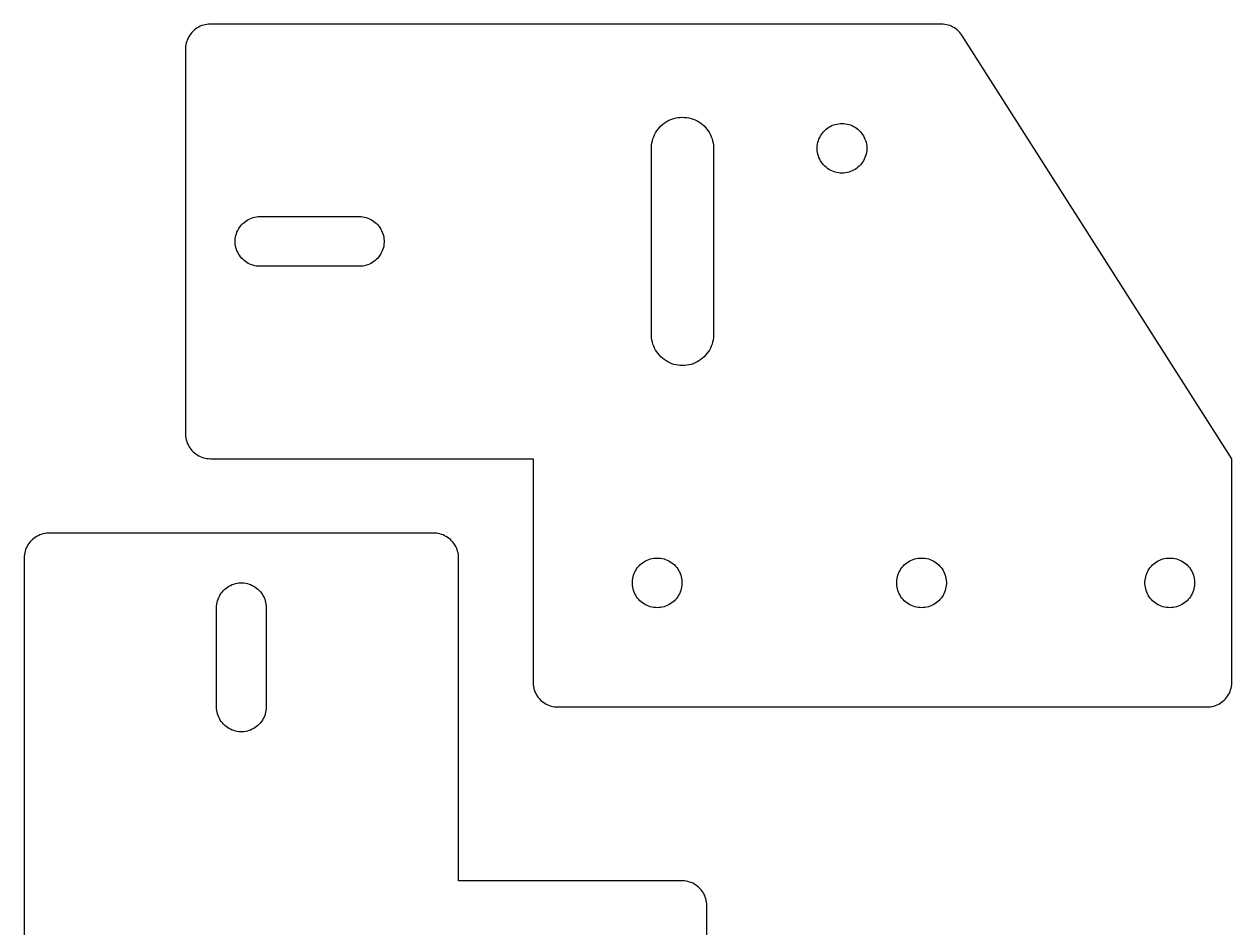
# Model space of a CAD drawing. Header units: metres. Extents: x 5 to 310, y 5 to 324.
# Drawn here: x 72 to 169.3, y 236.7 to 309.5 of the extents above; entities that cross this region are included whole.
import ezdxf

# ---------------------------------------------------------------- set-up
doc = ezdxf.new("R2010")
doc.units = ezdxf.units.M

msp = doc.modelspace()

# ---------------------------------------------------------------- linework, layer by layer
for p, q in [((86.4487, 309.423), (86.316, 309.379)), ((86.5842, 309.456), (86.4487, 309.423)), ((86.7217, 309.481), (86.5842, 309.456)), ((86.8605, 309.495), (86.7217, 309.481)), ((87, 309.5), (86.8605, 309.495)), ((145.89, 309.5), (87, 309.5)), ((146.03, 309.495), (145.89, 309.5)), ((146.168, 309.481), (146.03, 309.495)), ((146.306, 309.456), (146.168, 309.481)), ((146.441, 309.423), (146.306, 309.456)), ((146.574, 309.379), (146.441, 309.423)), ((85.268, 308.5), (85.2024, 308.377)), ((85.3419, 308.618), (85.268, 308.5)), ((85.424, 308.731), (85.3419, 308.618)), ((85.5137, 308.838), (85.424, 308.731)), ((85.6107, 308.939), (85.5137, 308.838)), ((85.7144, 309.032), (85.6107, 308.939)), ((85.8244, 309.118), (85.7144, 309.032)), ((85.9402, 309.196), (85.8244, 309.118)), ((86.0611, 309.266), (85.9402, 309.196)), ((86.1865, 309.327), (86.0611, 309.266)), ((86.316, 309.379), (86.1865, 309.327)), ((146.703, 309.327), (146.574, 309.379)), ((146.829, 309.266), (146.703, 309.327)), ((146.95, 309.196), (146.829, 309.266)), ((147.066, 309.118), (146.95, 309.196)), ((147.176, 309.032), (147.066, 309.118)), ((147.279, 308.939), (147.176, 309.032)), ((147.376, 308.838), (147.279, 308.939)), ((147.466, 308.731), (147.376, 308.838)), ((147.548, 308.618), (147.466, 308.731)), ((169.3, 274.5), (147.548, 308.618)), ((85.011, 307.709), (85.0012, 307.57)), ((85.0012, 307.57), (85.0012, 276.43)), ((85.0304, 307.847), (85.011, 307.709)), ((85.0594, 307.984), (85.0304, 307.847)), ((85.0979, 308.118), (85.0594, 307.984)), ((85.1456, 308.249), (85.0979, 308.118)), ((85.2024, 308.377), (85.1456, 308.249)), ((123.715, 301.62), (123.866, 301.707)), ((123.866, 301.707), (124.023, 301.784)), ((124.023, 301.784), (124.185, 301.849)), ((124.185, 301.849), (124.351, 301.903)), ((124.351, 301.903), (124.52, 301.945)), ((124.52, 301.945), (124.692, 301.976)), ((124.692, 301.976), (124.866, 301.994)), ((124.866, 301.994), (125.04, 302)), ((125.04, 302), (125.214, 301.994)), ((125.214, 301.994), (125.388, 301.976)), ((125.388, 301.976), (125.56, 301.945)), ((125.56, 301.945), (125.729, 301.903)), ((125.729, 301.903), (125.895, 301.849)), ((125.895, 301.849), (126.057, 301.784)), ((126.057, 301.784), (126.214, 301.707)), ((126.214, 301.707), (126.365, 301.62)), ((122.793, 300.596), (122.875, 300.75)), ((122.875, 300.75), (122.967, 300.898)), ((122.967, 300.898), (123.07, 301.039)), ((123.07, 301.039), (123.182, 301.173)), ((123.182, 301.173), (123.303, 301.298)), ((123.303, 301.298), (123.433, 301.415)), ((123.433, 301.415), (123.571, 301.523)), ((123.571, 301.523), (123.715, 301.62)), ((126.365, 301.62), (126.509, 301.523)), ((126.509, 301.523), (126.647, 301.415)), ((126.647, 301.415), (126.777, 301.298)), ((126.777, 301.298), (126.898, 301.173)), ((126.898, 301.173), (127.01, 301.039)), ((127.01, 301.039), (127.113, 300.898)), ((127.113, 300.898), (127.205, 300.75)), ((127.205, 300.75), (127.287, 300.596)), ((136.232, 300.618), (136.314, 300.731)), ((136.314, 300.731), (136.404, 300.838)), ((136.404, 300.838), (136.501, 300.939)), ((136.501, 300.939), (136.604, 301.032)), ((136.604, 301.032), (136.714, 301.118)), ((136.714, 301.118), (136.83, 301.196)), ((136.83, 301.196), (136.951, 301.266)), ((136.951, 301.266), (137.077, 301.327)), ((137.077, 301.327), (137.206, 301.379)), ((137.206, 301.379), (137.339, 301.423)), ((137.339, 301.423), (137.474, 301.456)), ((137.474, 301.456), (137.612, 301.481)), ((137.612, 301.481), (137.75, 301.495)), ((137.75, 301.495), (137.89, 301.5)), ((137.89, 301.5), (138.03, 301.495)), ((138.03, 301.495), (138.168, 301.481)), ((138.168, 301.481), (138.306, 301.456)), ((138.306, 301.456), (138.441, 301.423)), ((138.441, 301.423), (138.574, 301.379)), ((138.574, 301.379), (138.703, 301.327)), ((138.703, 301.327), (138.829, 301.266)), ((138.829, 301.266), (138.95, 301.196)), ((138.95, 301.196), (139.066, 301.118)), ((139.066, 301.118), (139.176, 301.032)), ((139.176, 301.032), (139.279, 300.939)), ((139.279, 300.939), (139.376, 300.838)), ((139.376, 300.838), (139.466, 300.731)), ((139.466, 300.731), (139.548, 300.618)), ((122.542, 299.587), (122.554, 299.761)), ((122.554, 299.761), (122.578, 299.934)), ((122.578, 299.934), (122.614, 300.105)), ((122.614, 300.105), (122.662, 300.273)), ((122.662, 300.273), (122.722, 300.437)), ((122.722, 300.437), (122.793, 300.596)), ((127.287, 300.596), (127.358, 300.437)), ((127.358, 300.437), (127.418, 300.273)), ((127.418, 300.273), (127.466, 300.105)), ((127.466, 300.105), (127.502, 299.934)), ((127.502, 299.934), (127.526, 299.761)), ((127.526, 299.761), (127.538, 299.587)), ((135.891, 299.57), (135.901, 299.709)), ((135.901, 299.709), (135.92, 299.847)), ((135.92, 299.847), (135.949, 299.984)), ((135.949, 299.984), (135.988, 300.118)), ((135.988, 300.118), (136.036, 300.249)), ((136.036, 300.249), (136.092, 300.377)), ((136.092, 300.377), (136.158, 300.5)), ((136.158, 300.5), (136.232, 300.618)), ((139.548, 300.618), (139.622, 300.5)), ((139.622, 300.5), (139.688, 300.377)), ((139.688, 300.377), (139.744, 300.249)), ((139.744, 300.249), (139.792, 300.118)), ((139.792, 300.118), (139.831, 299.984)), ((139.831, 299.984), (139.86, 299.847)), ((139.86, 299.847), (139.879, 299.709)), ((139.879, 299.709), (139.889, 299.57)), ((122.542, 284.413), (122.542, 299.587)), ((127.538, 299.587), (127.538, 284.413)), ((135.891, 299.43), (135.891, 299.57)), ((135.901, 299.291), (135.891, 299.43)), ((135.92, 299.153), (135.901, 299.291)), ((135.949, 299.016), (135.92, 299.153)), ((135.988, 298.882), (135.949, 299.016)), ((136.036, 298.751), (135.988, 298.882)), ((136.092, 298.623), (136.036, 298.751)), ((139.744, 298.751), (139.688, 298.623)), ((139.792, 298.882), (139.744, 298.751)), ((139.831, 299.016), (139.792, 298.882)), ((139.86, 299.153), (139.831, 299.016)), ((139.879, 299.291), (139.86, 299.153)), ((139.889, 299.43), (139.879, 299.291)), ((139.889, 299.57), (139.889, 299.43)), ((136.158, 298.5), (136.092, 298.623)), ((136.232, 298.382), (136.158, 298.5)), ((136.314, 298.269), (136.232, 298.382)), ((136.404, 298.162), (136.314, 298.269)), ((136.501, 298.061), (136.404, 298.162)), ((136.604, 297.968), (136.501, 298.061)), ((136.714, 297.882), (136.604, 297.968)), ((136.83, 297.804), (136.714, 297.882)), ((136.951, 297.734), (136.83, 297.804)), ((138.95, 297.804), (138.829, 297.734)), ((139.066, 297.882), (138.95, 297.804)), ((139.176, 297.968), (139.066, 297.882)), ((139.279, 298.061), (139.176, 297.968)), ((139.376, 298.162), (139.279, 298.061)), ((139.466, 298.269), (139.376, 298.162)), ((139.548, 298.382), (139.466, 298.269)), ((139.622, 298.5), (139.548, 298.382)), ((139.688, 298.623), (139.622, 298.5)), ((137.077, 297.673), (136.951, 297.734)), ((137.206, 297.621), (137.077, 297.673)), ((137.339, 297.577), (137.206, 297.621)), ((137.474, 297.544), (137.339, 297.577)), ((137.612, 297.519), (137.474, 297.544)), ((137.75, 297.505), (137.612, 297.519)), ((137.89, 297.5), (137.75, 297.505)), ((138.03, 297.505), (137.89, 297.5)), ((138.168, 297.519), (138.03, 297.505)), ((138.306, 297.544), (138.168, 297.519)), ((138.441, 297.577), (138.306, 297.544)), ((138.574, 297.621), (138.441, 297.577)), ((138.703, 297.673), (138.574, 297.621)), ((138.829, 297.734), (138.703, 297.673)), ((90.1865, 293.827), (90.316, 293.879)), ((90.316, 293.879), (90.4487, 293.923)), ((90.4487, 293.923), (90.5842, 293.956)), ((90.5842, 293.956), (90.7217, 293.981)), ((90.7217, 293.981), (90.8605, 293.995)), ((90.8605, 293.995), (91, 294)), ((91, 294), (99, 294)), ((99, 294), (99.1395, 293.995)), ((99.1395, 293.995), (99.2784, 293.981)), ((99.2784, 293.981), (99.4158, 293.956)), ((99.4158, 293.956), (99.5513, 293.923)), ((99.5513, 293.923), (99.6841, 293.879)), ((99.6841, 293.879), (99.8135, 293.827)), ((89.1456, 292.749), (89.2024, 292.877)), ((89.2024, 292.877), (89.268, 293)), ((89.268, 293), (89.3419, 293.118)), ((89.3419, 293.118), (89.424, 293.231)), ((89.424, 293.231), (89.5137, 293.338)), ((89.5137, 293.338), (89.6107, 293.439)), ((89.6107, 293.439), (89.7144, 293.532)), ((89.7144, 293.532), (89.8244, 293.618)), ((89.8244, 293.618), (89.9402, 293.696)), ((89.9402, 293.696), (90.0611, 293.766)), ((90.0611, 293.766), (90.1865, 293.827)), ((99.8135, 293.827), (99.9389, 293.766)), ((99.9389, 293.766), (100.06, 293.696)), ((100.06, 293.696), (100.176, 293.618)), ((100.176, 293.618), (100.286, 293.532)), ((100.286, 293.532), (100.389, 293.439)), ((100.389, 293.439), (100.486, 293.338)), ((100.486, 293.338), (100.576, 293.231)), ((100.576, 293.231), (100.658, 293.118)), ((100.658, 293.118), (100.732, 293)), ((100.732, 293), (100.798, 292.877)), ((100.798, 292.877), (100.854, 292.749)), ((89.0012, 292.07), (89.011, 292.209)), ((89.0012, 291.93), (89.0012, 292.07)), ((89.011, 291.791), (89.0012, 291.93)), ((89.011, 292.209), (89.0304, 292.347)), ((89.0304, 292.347), (89.0594, 292.484)), ((89.0594, 292.484), (89.0979, 292.618)), ((89.0979, 292.618), (89.1456, 292.749)), ((100.854, 292.749), (100.902, 292.618)), ((100.902, 292.618), (100.941, 292.484)), ((100.941, 292.484), (100.97, 292.347)), ((100.97, 292.347), (100.989, 292.209)), ((100.989, 292.209), (100.999, 292.07)), ((100.999, 291.93), (100.989, 291.791)), ((100.999, 292.07), (100.999, 291.93)), ((89.0304, 291.653), (89.011, 291.791)), ((89.0594, 291.516), (89.0304, 291.653)), ((89.0979, 291.382), (89.0594, 291.516)), ((89.1456, 291.251), (89.0979, 291.382)), ((89.2024, 291.123), (89.1456, 291.251)), ((89.268, 291), (89.2024, 291.123)), ((89.3419, 290.882), (89.268, 291)), ((100.732, 291), (100.658, 290.882)), ((100.798, 291.123), (100.732, 291)), ((100.854, 291.251), (100.798, 291.123)), ((100.902, 291.382), (100.854, 291.251)), ((100.941, 291.516), (100.902, 291.382)), ((100.97, 291.653), (100.941, 291.516)), ((100.989, 291.791), (100.97, 291.653)), ((89.424, 290.769), (89.3419, 290.882)), ((89.5137, 290.662), (89.424, 290.769)), ((89.6107, 290.561), (89.5137, 290.662)), ((89.7144, 290.468), (89.6107, 290.561)), ((89.8244, 290.382), (89.7144, 290.468)), ((89.9402, 290.304), (89.8244, 290.382)), ((90.0611, 290.234), (89.9402, 290.304)), ((90.1865, 290.173), (90.0611, 290.234)), ((90.316, 290.121), (90.1865, 290.173)), ((90.4487, 290.077), (90.316, 290.121)), ((90.5842, 290.044), (90.4487, 290.077)), ((90.7217, 290.019), (90.5842, 290.044)), ((90.8605, 290.005), (90.7217, 290.019)), ((91, 290), (90.8605, 290.005)), ((99, 290), (91, 290)), ((99.1395, 290.005), (99, 290)), ((99.2784, 290.019), (99.1395, 290.005)), ((99.4158, 290.044), (99.2784, 290.019)), ((99.5513, 290.077), (99.4158, 290.044)), ((99.6841, 290.121), (99.5513, 290.077)), ((99.8135, 290.173), (99.6841, 290.121)), ((99.9389, 290.234), (99.8135, 290.173)), ((100.06, 290.304), (99.9389, 290.234)), ((100.176, 290.382), (100.06, 290.304)), ((100.286, 290.468), (100.176, 290.382)), ((100.389, 290.561), (100.286, 290.468)), ((100.486, 290.662), (100.389, 290.561)), ((100.576, 290.769), (100.486, 290.662)), ((100.658, 290.882), (100.576, 290.769)), ((122.554, 284.239), (122.542, 284.413)), ((122.578, 284.066), (122.554, 284.239)), ((127.526, 284.239), (127.502, 284.066)), ((127.538, 284.413), (127.526, 284.239)), ((122.614, 283.895), (122.578, 284.066)), ((122.662, 283.727), (122.614, 283.895)), ((122.722, 283.563), (122.662, 283.727)), ((122.793, 283.404), (122.722, 283.563)), ((122.875, 283.25), (122.793, 283.404)), ((122.967, 283.102), (122.875, 283.25)), ((127.205, 283.25), (127.113, 283.102)), ((127.287, 283.404), (127.205, 283.25)), ((127.358, 283.563), (127.287, 283.404)), ((127.418, 283.727), (127.358, 283.563)), ((127.466, 283.895), (127.418, 283.727)), ((127.502, 284.066), (127.466, 283.895)), ((123.07, 282.961), (122.967, 283.102)), ((123.182, 282.827), (123.07, 282.961)), ((123.303, 282.702), (123.182, 282.827)), ((123.433, 282.585), (123.303, 282.702)), ((123.571, 282.477), (123.433, 282.585)), ((123.715, 282.38), (123.571, 282.477)), ((123.866, 282.293), (123.715, 282.38)), ((124.023, 282.216), (123.866, 282.293)), ((124.185, 282.151), (124.023, 282.216)), ((126.057, 282.216), (125.895, 282.151)), ((126.214, 282.293), (126.057, 282.216)), ((126.365, 282.38), (126.214, 282.293)), ((126.509, 282.477), (126.365, 282.38)), ((126.647, 282.585), (126.509, 282.477)), ((126.777, 282.702), (126.647, 282.585)), ((126.898, 282.827), (126.777, 282.702)), ((127.01, 282.961), (126.898, 282.827)), ((127.113, 283.102), (127.01, 282.961)), ((124.351, 282.097), (124.185, 282.151)), ((124.52, 282.055), (124.351, 282.097)), ((124.692, 282.024), (124.52, 282.055)), ((124.866, 282.006), (124.692, 282.024)), ((125.04, 282), (124.866, 282.006)), ((125.214, 282.006), (125.04, 282)), ((125.388, 282.024), (125.214, 282.006)), ((125.56, 282.055), (125.388, 282.024)), ((125.729, 282.097), (125.56, 282.055)), ((125.895, 282.151), (125.729, 282.097)), ((85.0012, 276.43), (85.011, 276.291)), ((85.011, 276.291), (85.0304, 276.153)), ((85.0304, 276.153), (85.0594, 276.016)), ((85.0594, 276.016), (85.0979, 275.882)), ((85.0979, 275.882), (85.1456, 275.751)), ((85.1456, 275.751), (85.2024, 275.623)), ((85.2024, 275.623), (85.268, 275.5)), ((85.268, 275.5), (85.3419, 275.382)), ((85.3419, 275.382), (85.424, 275.269)), ((85.424, 275.269), (85.5137, 275.162)), ((85.5137, 275.162), (85.6107, 275.061)), ((85.6107, 275.061), (85.7144, 274.968)), ((85.7144, 274.968), (85.8244, 274.882)), ((85.8244, 274.882), (85.9402, 274.804)), ((85.9402, 274.804), (86.0611, 274.734)), ((86.0611, 274.734), (86.1865, 274.673)), ((86.1865, 274.673), (86.316, 274.621)), ((86.316, 274.621), (86.4487, 274.577)), ((86.4487, 274.577), (86.5842, 274.544)), ((86.5842, 274.544), (86.7217, 274.519)), ((86.7217, 274.519), (86.8605, 274.505)), ((86.8605, 274.505), (87, 274.5)), ((87, 274.5), (113.001, 274.5)), ((113.001, 274.5), (113.001, 256.43)), ((169.299, 256.43), (169.3, 274.5)), ((72.382, 267.676), (72.3039, 267.56)), ((72.4679, 267.786), (72.382, 267.676)), ((72.5613, 267.889), (72.4679, 267.786)), ((72.6617, 267.986), (72.5613, 267.889)), ((72.7687, 268.076), (72.6617, 267.986)), ((72.8816, 268.158), (72.7687, 268.076)), ((73, 268.232), (72.8816, 268.158)), ((73.1233, 268.298), (73, 268.232)), ((73.2508, 268.354), (73.1233, 268.298)), ((73.382, 268.402), (73.2508, 268.354)), ((73.5162, 268.441), (73.382, 268.402)), ((73.6527, 268.47), (73.5162, 268.441)), ((73.791, 268.489), (73.6527, 268.47)), ((73.9302, 268.499), (73.791, 268.489)), ((105.07, 268.499), (73.9302, 268.499)), ((105.209, 268.489), (105.07, 268.499)), ((105.347, 268.47), (105.209, 268.489)), ((105.484, 268.441), (105.347, 268.47)), ((105.618, 268.402), (105.484, 268.441)), ((105.749, 268.354), (105.618, 268.402)), ((105.877, 268.298), (105.749, 268.354)), ((106, 268.232), (105.877, 268.298)), ((106.118, 268.158), (106, 268.232)), ((106.231, 268.076), (106.118, 268.158)), ((106.338, 267.986), (106.231, 268.076)), ((106.439, 267.889), (106.338, 267.986)), ((106.532, 267.786), (106.439, 267.889)), ((106.618, 267.676), (106.532, 267.786)), ((106.696, 267.56), (106.618, 267.676)), ((72.0049, 266.64), (72, 266.5)), ((72.0195, 266.778), (72.0049, 266.64)), ((72.0437, 266.916), (72.0195, 266.778)), ((72.0775, 267.051), (72.0437, 266.916)), ((72.1206, 267.184), (72.0775, 267.051)), ((72.1729, 267.313), (72.1206, 267.184)), ((72.2341, 267.439), (72.1729, 267.313)), ((72.3039, 267.56), (72.2341, 267.439)), ((106.766, 267.439), (106.696, 267.56)), ((106.827, 267.313), (106.766, 267.439)), ((106.879, 267.184), (106.827, 267.313)), ((106.923, 267.051), (106.879, 267.184)), ((106.956, 266.916), (106.923, 267.051)), ((106.981, 266.778), (106.956, 266.916)), ((106.995, 266.64), (106.981, 266.778)), ((107, 266.5), (106.995, 266.64)), ((72, 266.5), (72, 207.61)), ((107, 240.499), (107, 266.5)), ((121.342, 265.618), (121.424, 265.731)), ((121.424, 265.731), (121.514, 265.838)), ((121.514, 265.838), (121.611, 265.939)), ((121.611, 265.939), (121.714, 266.032)), ((121.714, 266.032), (121.824, 266.118)), ((121.824, 266.118), (121.94, 266.196)), ((121.94, 266.196), (122.061, 266.266)), ((122.061, 266.266), (122.187, 266.327)), ((122.187, 266.327), (122.316, 266.379)), ((122.316, 266.379), (122.449, 266.423)), ((122.449, 266.423), (122.584, 266.456)), ((122.584, 266.456), (122.722, 266.481)), ((122.722, 266.481), (122.86, 266.495)), ((122.86, 266.495), (123, 266.5)), ((123, 266.5), (123.14, 266.495)), ((123.14, 266.495), (123.278, 266.481)), ((123.278, 266.481), (123.416, 266.456)), ((123.416, 266.456), (123.551, 266.423)), ((123.551, 266.423), (123.684, 266.379)), ((123.684, 266.379), (123.813, 266.327)), ((123.813, 266.327), (123.939, 266.266)), ((123.939, 266.266), (124.06, 266.196)), ((124.06, 266.196), (124.176, 266.118)), ((124.176, 266.118), (124.286, 266.032)), ((124.286, 266.032), (124.389, 265.939)), ((124.389, 265.939), (124.486, 265.838)), ((124.486, 265.838), (124.576, 265.731)), ((124.576, 265.731), (124.658, 265.618)), ((142.642, 265.618), (142.724, 265.731)), ((142.724, 265.731), (142.814, 265.838)), ((142.814, 265.838), (142.911, 265.939)), ((142.911, 265.939), (143.014, 266.032)), ((143.014, 266.032), (143.124, 266.118)), ((143.124, 266.118), (143.24, 266.196)), ((143.24, 266.196), (143.361, 266.266)), ((143.361, 266.266), (143.487, 266.327)), ((143.487, 266.327), (143.616, 266.379)), ((143.616, 266.379), (143.749, 266.423)), ((143.749, 266.423), (143.884, 266.456)), ((143.884, 266.456), (144.022, 266.481)), ((144.022, 266.481), (144.16, 266.495)), ((144.16, 266.495), (144.3, 266.5)), ((144.3, 266.5), (144.439, 266.495)), ((144.439, 266.495), (144.578, 266.481)), ((144.578, 266.481), (144.716, 266.456)), ((144.716, 266.456), (144.851, 266.423)), ((144.851, 266.423), (144.984, 266.379)), ((144.984, 266.379), (145.113, 266.327)), ((145.113, 266.327), (145.239, 266.266)), ((145.239, 266.266), (145.36, 266.196)), ((145.36, 266.196), (145.476, 266.118)), ((145.476, 266.118), (145.586, 266.032)), ((145.586, 266.032), (145.689, 265.939)), ((145.689, 265.939), (145.786, 265.838)), ((145.786, 265.838), (145.876, 265.731)), ((145.876, 265.731), (145.958, 265.618)), ((162.642, 265.618), (162.724, 265.731)), ((162.724, 265.731), (162.814, 265.838)), ((162.814, 265.838), (162.911, 265.939)), ((162.911, 265.939), (163.014, 266.032)), ((163.014, 266.032), (163.124, 266.118)), ((163.124, 266.118), (163.24, 266.196)), ((163.24, 266.196), (163.361, 266.266)), ((163.361, 266.266), (163.487, 266.327)), ((163.487, 266.327), (163.616, 266.379)), ((163.616, 266.379), (163.749, 266.423)), ((163.749, 266.423), (163.884, 266.456)), ((163.884, 266.456), (164.022, 266.481)), ((164.022, 266.481), (164.16, 266.495)), ((164.16, 266.495), (164.3, 266.5)), ((164.3, 266.5), (164.439, 266.495)), ((164.439, 266.495), (164.578, 266.481)), ((164.578, 266.481), (164.716, 266.456)), ((164.716, 266.456), (164.851, 266.423)), ((164.851, 266.423), (164.984, 266.379)), ((164.984, 266.379), (165.113, 266.327)), ((165.113, 266.327), (165.239, 266.266)), ((165.239, 266.266), (165.36, 266.196)), ((165.36, 266.196), (165.476, 266.118)), ((165.476, 266.118), (165.586, 266.032)), ((165.586, 266.032), (165.689, 265.939)), ((165.689, 265.939), (165.786, 265.838)), ((165.786, 265.838), (165.876, 265.731)), ((165.876, 265.731), (165.958, 265.618)), ((121.001, 264.57), (121.011, 264.709)), ((121.011, 264.709), (121.03, 264.847)), ((121.03, 264.847), (121.059, 264.984)), ((121.059, 264.984), (121.098, 265.118)), ((121.098, 265.118), (121.146, 265.249)), ((121.146, 265.249), (121.202, 265.377)), ((121.202, 265.377), (121.268, 265.5)), ((121.268, 265.5), (121.342, 265.618)), ((124.658, 265.618), (124.732, 265.5)), ((124.732, 265.5), (124.798, 265.377)), ((124.798, 265.377), (124.854, 265.249)), ((124.854, 265.249), (124.902, 265.118)), ((124.902, 265.118), (124.941, 264.984)), ((124.941, 264.984), (124.97, 264.847)), ((124.97, 264.847), (124.989, 264.709)), ((124.989, 264.709), (124.999, 264.57)), ((142.301, 264.57), (142.311, 264.709)), ((142.311, 264.709), (142.33, 264.847)), ((142.33, 264.847), (142.359, 264.984)), ((142.359, 264.984), (142.398, 265.118)), ((142.398, 265.118), (142.446, 265.249)), ((142.446, 265.249), (142.502, 265.377)), ((142.502, 265.377), (142.568, 265.5)), ((142.568, 265.5), (142.642, 265.618)), ((145.958, 265.618), (146.032, 265.5)), ((146.032, 265.5), (146.098, 265.377)), ((146.098, 265.377), (146.154, 265.249)), ((146.154, 265.249), (146.202, 265.118)), ((146.202, 265.118), (146.241, 264.984)), ((146.241, 264.984), (146.27, 264.847)), ((146.27, 264.847), (146.289, 264.709)), ((146.289, 264.709), (146.299, 264.57)), ((162.301, 264.57), (162.311, 264.709)), ((162.311, 264.709), (162.33, 264.847)), ((162.33, 264.847), (162.359, 264.984)), ((162.359, 264.984), (162.398, 265.118)), ((162.398, 265.118), (162.446, 265.249)), ((162.446, 265.249), (162.502, 265.377)), ((162.502, 265.377), (162.568, 265.5)), ((162.568, 265.5), (162.642, 265.618)), ((165.958, 265.618), (166.032, 265.5)), ((166.032, 265.5), (166.098, 265.377)), ((166.098, 265.377), (166.154, 265.249)), ((166.154, 265.249), (166.202, 265.118)), ((166.202, 265.118), (166.241, 264.984)), ((166.241, 264.984), (166.27, 264.847)), ((166.27, 264.847), (166.289, 264.709)), ((166.289, 264.709), (166.299, 264.57)), ((87.882, 263.676), (87.9679, 263.786)), ((87.9679, 263.786), (88.0613, 263.889)), ((88.0613, 263.889), (88.1617, 263.986)), ((88.1617, 263.986), (88.2687, 264.076)), ((88.2687, 264.076), (88.3816, 264.158)), ((88.3816, 264.158), (88.5, 264.232)), ((88.5, 264.232), (88.6233, 264.298)), ((88.6233, 264.298), (88.7508, 264.354)), ((88.7508, 264.354), (88.882, 264.402)), ((88.882, 264.402), (89.0162, 264.441)), ((89.0162, 264.441), (89.1527, 264.47)), ((89.1527, 264.47), (89.291, 264.489)), ((89.291, 264.489), (89.4302, 264.499)), ((89.4302, 264.499), (89.5698, 264.499)), ((89.5698, 264.499), (89.7091, 264.489)), ((89.7091, 264.489), (89.8473, 264.47)), ((89.8473, 264.47), (89.9839, 264.441)), ((89.9839, 264.441), (90.118, 264.402)), ((90.118, 264.402), (90.2492, 264.354)), ((90.2492, 264.354), (90.3768, 264.298)), ((90.3768, 264.298), (90.5, 264.232)), ((90.5, 264.232), (90.6184, 264.158)), ((90.6184, 264.158), (90.7313, 264.076)), ((90.7313, 264.076), (90.8383, 263.986)), ((90.8383, 263.986), (90.9387, 263.889)), ((90.9387, 263.889), (91.0321, 263.786)), ((91.0321, 263.786), (91.118, 263.676)), ((121.001, 264.43), (121.001, 264.57)), ((121.011, 264.291), (121.001, 264.43)), ((121.03, 264.153), (121.011, 264.291)), ((121.059, 264.016), (121.03, 264.153)), ((121.098, 263.882), (121.059, 264.016)), ((121.146, 263.751), (121.098, 263.882)), ((121.202, 263.623), (121.146, 263.751)), ((124.854, 263.751), (124.798, 263.623)), ((124.902, 263.882), (124.854, 263.751)), ((124.941, 264.016), (124.902, 263.882)), ((124.97, 264.153), (124.941, 264.016)), ((124.989, 264.291), (124.97, 264.153)), ((124.999, 264.43), (124.989, 264.291)), ((124.999, 264.57), (124.999, 264.43)), ((142.301, 264.43), (142.301, 264.57)), ((142.311, 264.291), (142.301, 264.43)), ((142.33, 264.153), (142.311, 264.291)), ((142.359, 264.016), (142.33, 264.153)), ((142.398, 263.882), (142.359, 264.016)), ((142.446, 263.751), (142.398, 263.882)), ((142.502, 263.623), (142.446, 263.751)), ((146.154, 263.751), (146.098, 263.623)), ((146.202, 263.882), (146.154, 263.751)), ((146.241, 264.016), (146.202, 263.882)), ((146.27, 264.153), (146.241, 264.016)), ((146.289, 264.291), (146.27, 264.153)), ((146.299, 264.43), (146.289, 264.291)), ((146.299, 264.57), (146.299, 264.43)), ((162.301, 264.43), (162.301, 264.57)), ((162.311, 264.291), (162.301, 264.43)), ((162.33, 264.153), (162.311, 264.291)), ((162.359, 264.016), (162.33, 264.153)), ((162.398, 263.882), (162.359, 264.016)), ((162.446, 263.751), (162.398, 263.882)), ((162.502, 263.623), (162.446, 263.751)), ((166.154, 263.751), (166.098, 263.623)), ((166.202, 263.882), (166.154, 263.751)), ((166.241, 264.016), (166.202, 263.882)), ((166.27, 264.153), (166.241, 264.016)), ((166.289, 264.291), (166.27, 264.153)), ((166.299, 264.43), (166.289, 264.291)), ((166.299, 264.57), (166.299, 264.43)), ((87.5049, 262.64), (87.5195, 262.778)), ((87.5195, 262.778), (87.5437, 262.916)), ((87.5437, 262.916), (87.5775, 263.051)), ((87.5775, 263.051), (87.6206, 263.184)), ((87.6206, 263.184), (87.6729, 263.313)), ((87.6729, 263.313), (87.7341, 263.439)), ((87.7341, 263.439), (87.8039, 263.56)), ((87.8039, 263.56), (87.882, 263.676)), ((91.118, 263.676), (91.1961, 263.56)), ((91.1961, 263.56), (91.2659, 263.439)), ((91.2659, 263.439), (91.3271, 263.313)), ((91.3271, 263.313), (91.3794, 263.184)), ((91.3794, 263.184), (91.4225, 263.051)), ((91.4225, 263.051), (91.4563, 262.916)), ((91.4563, 262.916), (91.4805, 262.778)), ((91.4805, 262.778), (91.4951, 262.64)), ((121.268, 263.5), (121.202, 263.623)), ((121.342, 263.382), (121.268, 263.5)), ((121.424, 263.269), (121.342, 263.382)), ((121.514, 263.162), (121.424, 263.269)), ((121.611, 263.061), (121.514, 263.162)), ((121.714, 262.968), (121.611, 263.061)), ((121.824, 262.882), (121.714, 262.968)), ((121.94, 262.804), (121.824, 262.882)), ((122.061, 262.734), (121.94, 262.804)), ((122.187, 262.673), (122.061, 262.734)), ((123.939, 262.734), (123.813, 262.673)), ((124.06, 262.804), (123.939, 262.734)), ((124.176, 262.882), (124.06, 262.804)), ((124.286, 262.968), (124.176, 262.882)), ((124.389, 263.061), (124.286, 262.968)), ((124.486, 263.162), (124.389, 263.061)), ((124.576, 263.269), (124.486, 263.162)), ((124.658, 263.382), (124.576, 263.269)), ((124.732, 263.5), (124.658, 263.382)), ((124.798, 263.623), (124.732, 263.5)), ((142.568, 263.5), (142.502, 263.623)), ((142.642, 263.382), (142.568, 263.5)), ((142.724, 263.269), (142.642, 263.382)), ((142.814, 263.162), (142.724, 263.269)), ((142.911, 263.061), (142.814, 263.162)), ((143.014, 262.968), (142.911, 263.061)), ((143.124, 262.882), (143.014, 262.968)), ((143.24, 262.804), (143.124, 262.882)), ((143.361, 262.734), (143.24, 262.804)), ((143.487, 262.673), (143.361, 262.734)), ((145.239, 262.734), (145.113, 262.673)), ((145.36, 262.804), (145.239, 262.734)), ((145.476, 262.882), (145.36, 262.804)), ((145.586, 262.968), (145.476, 262.882)), ((145.689, 263.061), (145.586, 262.968)), ((145.786, 263.162), (145.689, 263.061)), ((145.876, 263.269), (145.786, 263.162)), ((145.958, 263.382), (145.876, 263.269)), ((146.032, 263.5), (145.958, 263.382)), ((146.098, 263.623), (146.032, 263.5)), ((162.568, 263.5), (162.502, 263.623)), ((162.642, 263.382), (162.568, 263.5)), ((162.724, 263.269), (162.642, 263.382)), ((162.814, 263.162), (162.724, 263.269)), ((162.911, 263.061), (162.814, 263.162)), ((163.014, 262.968), (162.911, 263.061)), ((163.124, 262.882), (163.014, 262.968)), ((163.24, 262.804), (163.124, 262.882)), ((163.361, 262.734), (163.24, 262.804)), ((163.487, 262.673), (163.361, 262.734)), ((165.239, 262.734), (165.113, 262.673)), ((165.36, 262.804), (165.239, 262.734)), ((165.476, 262.882), (165.36, 262.804)), ((165.586, 262.968), (165.476, 262.882)), ((165.689, 263.061), (165.586, 262.968)), ((165.786, 263.162), (165.689, 263.061)), ((165.876, 263.269), (165.786, 263.162)), ((165.958, 263.382), (165.876, 263.269)), ((166.032, 263.5), (165.958, 263.382)), ((166.098, 263.623), (166.032, 263.5)), ((87.5, 262.5), (87.5049, 262.64)), ((87.5, 254.5), (87.5, 262.5)), ((91.4951, 262.64), (91.5, 262.5)), ((91.5, 262.5), (91.5, 254.5)), ((122.316, 262.621), (122.187, 262.673)), ((122.449, 262.577), (122.316, 262.621)), ((122.584, 262.544), (122.449, 262.577)), ((122.722, 262.519), (122.584, 262.544)), ((122.86, 262.505), (122.722, 262.519)), ((123, 262.5), (122.86, 262.505)), ((123.14, 262.505), (123, 262.5)), ((123.278, 262.519), (123.14, 262.505)), ((123.416, 262.544), (123.278, 262.519)), ((123.551, 262.577), (123.416, 262.544)), ((123.684, 262.621), (123.551, 262.577)), ((123.813, 262.673), (123.684, 262.621)), ((143.616, 262.621), (143.487, 262.673)), ((143.749, 262.577), (143.616, 262.621)), ((143.884, 262.544), (143.749, 262.577)), ((144.022, 262.519), (143.884, 262.544)), ((144.16, 262.505), (144.022, 262.519)), ((144.3, 262.5), (144.16, 262.505)), ((144.439, 262.505), (144.3, 262.5)), ((144.578, 262.519), (144.439, 262.505)), ((144.716, 262.544), (144.578, 262.519)), ((144.851, 262.577), (144.716, 262.544)), ((144.984, 262.621), (144.851, 262.577)), ((145.113, 262.673), (144.984, 262.621)), ((163.616, 262.621), (163.487, 262.673)), ((163.749, 262.577), (163.616, 262.621)), ((163.884, 262.544), (163.749, 262.577)), ((164.022, 262.519), (163.884, 262.544)), ((164.16, 262.505), (164.022, 262.519)), ((164.3, 262.5), (164.16, 262.505)), ((164.439, 262.505), (164.3, 262.5)), ((164.578, 262.519), (164.439, 262.505)), ((164.716, 262.544), (164.578, 262.519)), ((164.851, 262.577), (164.716, 262.544)), ((164.984, 262.621), (164.851, 262.577)), ((165.113, 262.673), (164.984, 262.621)), ((113.001, 256.43), (113.011, 256.291)), ((113.011, 256.291), (113.03, 256.153)), ((113.03, 256.153), (113.059, 256.016)), ((113.059, 256.016), (113.098, 255.882)), ((169.202, 255.882), (169.241, 256.016)), ((169.241, 256.016), (169.27, 256.153)), ((169.27, 256.153), (169.289, 256.291)), ((169.289, 256.291), (169.299, 256.43)), ((113.098, 255.882), (113.146, 255.751)), ((113.146, 255.751), (113.202, 255.623)), ((113.202, 255.623), (113.268, 255.5)), ((113.268, 255.5), (113.342, 255.382)), ((113.342, 255.382), (113.424, 255.269)), ((113.424, 255.269), (113.514, 255.162)), ((113.514, 255.162), (113.611, 255.061)), ((113.611, 255.061), (113.714, 254.968)), ((113.714, 254.968), (113.824, 254.882)), ((168.476, 254.882), (168.586, 254.968)), ((168.586, 254.968), (168.689, 255.061)), ((168.689, 255.061), (168.786, 255.162)), ((168.786, 255.162), (168.876, 255.269)), ((168.876, 255.269), (168.958, 255.382)), ((168.958, 255.382), (169.032, 255.5)), ((169.032, 255.5), (169.098, 255.623)), ((169.098, 255.623), (169.154, 255.751)), ((169.154, 255.751), (169.202, 255.882)), ((87.5049, 254.36), (87.5, 254.5)), ((87.5195, 254.222), (87.5049, 254.36)), ((87.5437, 254.084), (87.5195, 254.222)), ((87.5775, 253.949), (87.5437, 254.084)), ((91.4563, 254.084), (91.4225, 253.949)), ((91.4805, 254.222), (91.4563, 254.084)), ((91.4951, 254.36), (91.4805, 254.222)), ((91.5, 254.5), (91.4951, 254.36)), ((113.824, 254.882), (113.94, 254.804)), ((113.94, 254.804), (114.061, 254.734)), ((114.061, 254.734), (114.187, 254.673)), ((114.187, 254.673), (114.316, 254.621)), ((114.316, 254.621), (114.449, 254.577)), ((114.449, 254.577), (114.584, 254.544)), ((114.584, 254.544), (114.722, 254.519)), ((114.722, 254.519), (114.86, 254.505)), ((114.86, 254.505), (115, 254.5)), ((115, 254.5), (167.3, 254.5)), ((167.3, 254.5), (167.439, 254.505)), ((167.439, 254.505), (167.578, 254.519)), ((167.578, 254.519), (167.716, 254.544)), ((167.716, 254.544), (167.851, 254.577)), ((167.851, 254.577), (167.984, 254.621)), ((167.984, 254.621), (168.113, 254.673)), ((168.113, 254.673), (168.239, 254.734)), ((168.239, 254.734), (168.36, 254.804)), ((168.36, 254.804), (168.476, 254.882)), ((87.6206, 253.816), (87.5775, 253.949)), ((87.6729, 253.687), (87.6206, 253.816)), ((87.7341, 253.561), (87.6729, 253.687)), ((87.8039, 253.44), (87.7341, 253.561)), ((87.882, 253.324), (87.8039, 253.44)), ((87.9679, 253.214), (87.882, 253.324)), ((88.0613, 253.111), (87.9679, 253.214)), ((88.1617, 253.014), (88.0613, 253.111)), ((88.2687, 252.924), (88.1617, 253.014)), ((90.8383, 253.014), (90.7313, 252.924)), ((90.9387, 253.111), (90.8383, 253.014)), ((91.0321, 253.214), (90.9387, 253.111)), ((91.118, 253.324), (91.0321, 253.214)), ((91.1961, 253.44), (91.118, 253.324)), ((91.2659, 253.561), (91.1961, 253.44)), ((91.3271, 253.687), (91.2659, 253.561)), ((91.3794, 253.816), (91.3271, 253.687)), ((91.4225, 253.949), (91.3794, 253.816)), ((88.3816, 252.842), (88.2687, 252.924)), ((88.5, 252.768), (88.3816, 252.842)), ((88.6233, 252.702), (88.5, 252.768)), ((88.7508, 252.646), (88.6233, 252.702)), ((88.882, 252.598), (88.7508, 252.646)), ((89.0162, 252.559), (88.882, 252.598)), ((89.1527, 252.53), (89.0162, 252.559)), ((89.291, 252.511), (89.1527, 252.53)), ((89.4302, 252.501), (89.291, 252.511)), ((89.5698, 252.501), (89.4302, 252.501)), ((89.7091, 252.511), (89.5698, 252.501)), ((89.8473, 252.53), (89.7091, 252.511)), ((89.9839, 252.559), (89.8473, 252.53)), ((90.118, 252.598), (89.9839, 252.559)), ((90.2492, 252.646), (90.118, 252.598)), ((90.3768, 252.702), (90.2492, 252.646)), ((90.5, 252.768), (90.3768, 252.702)), ((90.6184, 252.842), (90.5, 252.768)), ((90.7313, 252.924), (90.6184, 252.842)), ((125.07, 240.499), (107, 240.499)), ((125.209, 240.489), (125.07, 240.499)), ((125.347, 240.47), (125.209, 240.489)), ((125.484, 240.441), (125.347, 240.47)), ((125.618, 240.402), (125.484, 240.441)), ((125.749, 240.354), (125.618, 240.402)), ((125.877, 240.298), (125.749, 240.354)), ((126, 240.232), (125.877, 240.298)), ((126.118, 240.158), (126, 240.232)), ((126.231, 240.076), (126.118, 240.158)), ((126.338, 239.986), (126.231, 240.076)), ((126.439, 239.889), (126.338, 239.986)), ((126.532, 239.786), (126.439, 239.889)), ((126.618, 239.676), (126.532, 239.786)), ((126.696, 239.56), (126.618, 239.676)), ((126.766, 239.439), (126.696, 239.56)), ((126.827, 239.313), (126.766, 239.439)), ((126.879, 239.184), (126.827, 239.313)), ((126.923, 239.051), (126.879, 239.184)), ((126.956, 238.916), (126.923, 239.051)), ((126.981, 238.778), (126.956, 238.916)), ((126.995, 238.64), (126.981, 238.778)), ((127, 238.5), (126.995, 238.64)), ((127, 186.2), (127, 238.5))]:
    msp.add_line(p, q)

doc.saveas('drawing.dxf')
